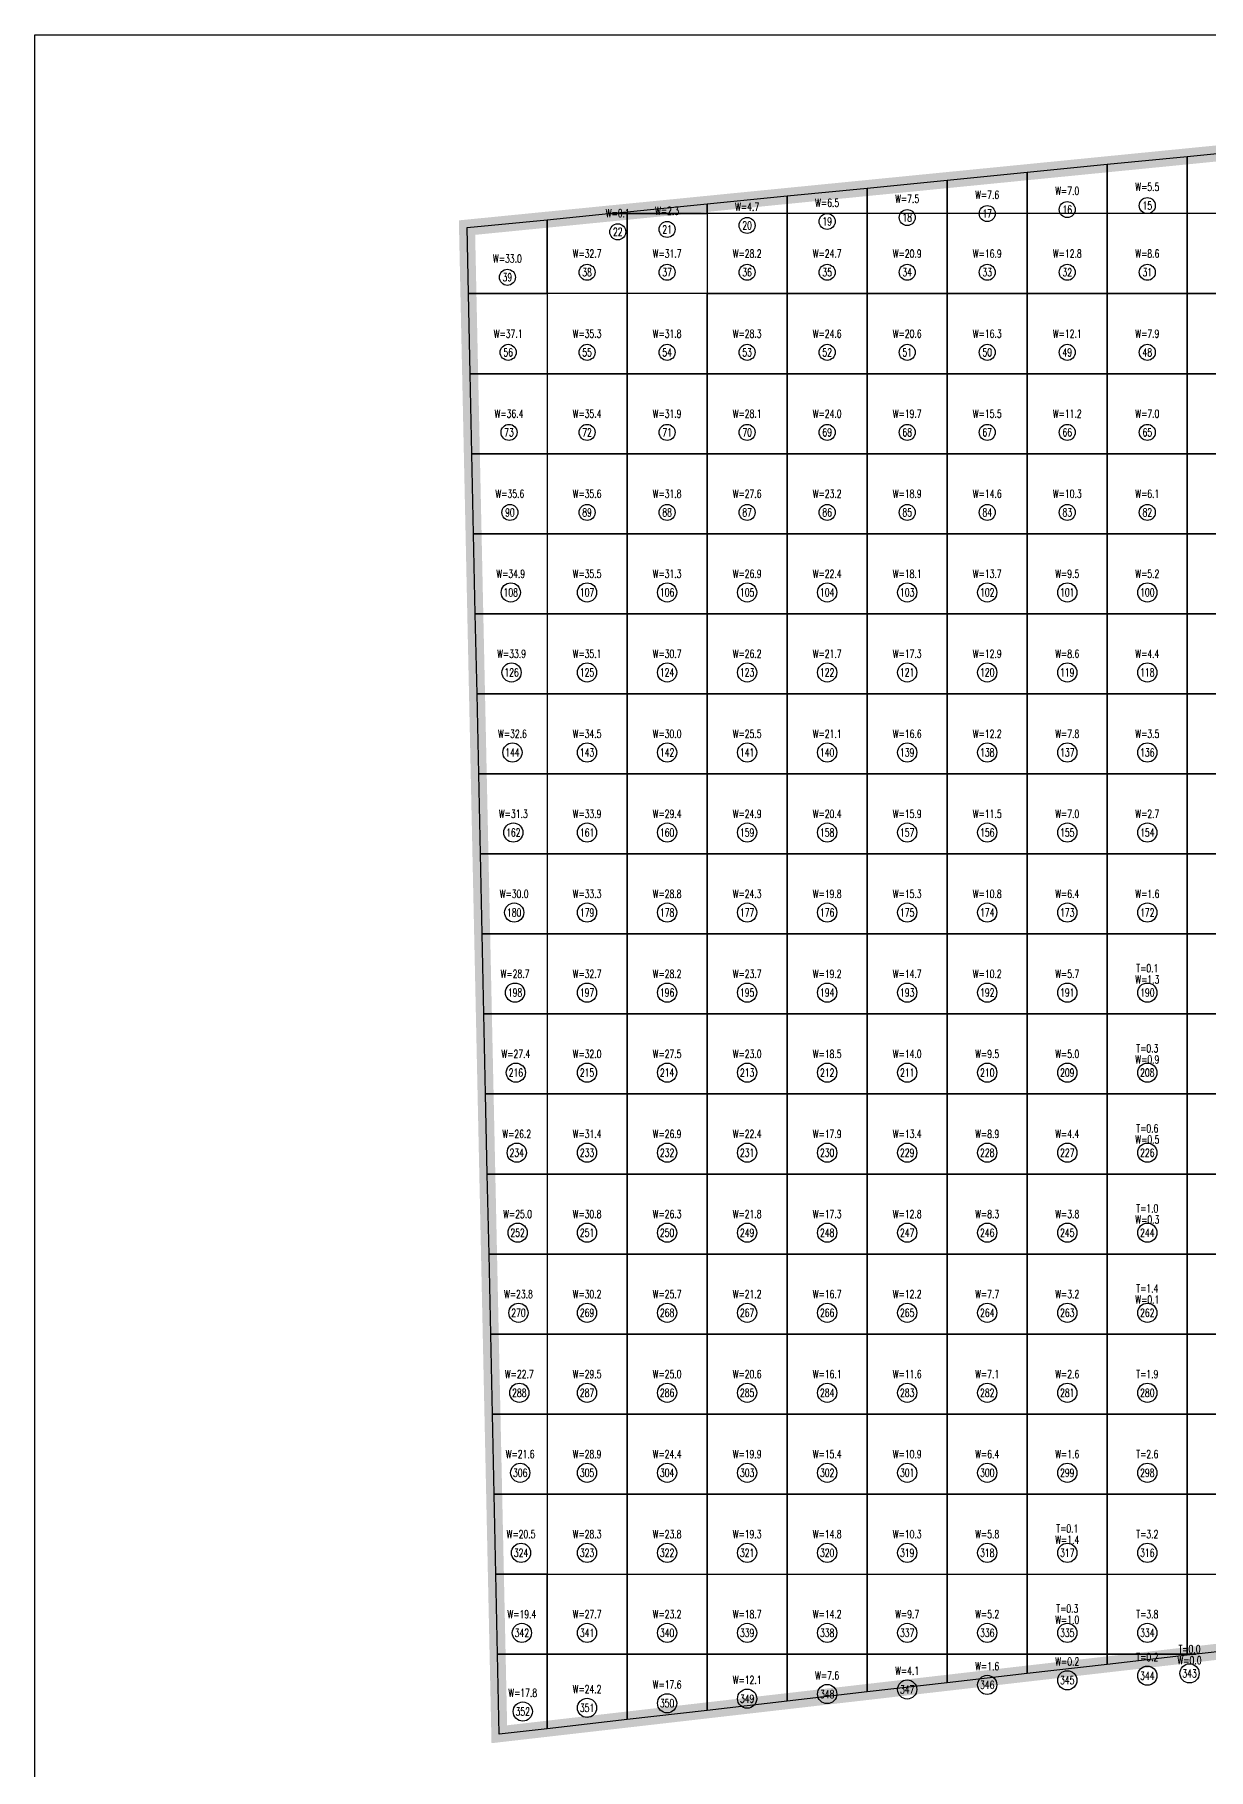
# Model space of a CAD drawing. Extents: x 4283 to 40403, y 1134 to 1764.
# Drawn here: x 14023.5 to 14090.1, y 1575.6 to 1674.1 of the extents above; entities that cross this region are included whole.
import ezdxf
from ezdxf.enums import TextEntityAlignment as Align

# ---------------------------------------------------------------- set-up
doc = ezdxf.new("R2010")
doc.units = 0
for name, color, linetype in [('tdz_15-2方格网', 2, 'Continuous'), ('tdz_15-2方格网计算', 7, 'Continuous'), ('tdz_土方计算图', 7, 'Continuous'), ('tdz_格田', 6, 'Continuous')]:
    doc.layers.add(name, color=color, linetype=linetype)
doc.styles.add('GLandNum', font='txt_____.ttf', dxfattribs={"width": 0.7, "height": 0.5})

msp = doc.modelspace()

# ---------------------------------------------------------------- linework, layer by layer
at = {"layer": 'tdz_15-2方格网', "linetype": 'Continuous'}
for points in [[(14088.922, 1667.183, 3083.564), (14088.922, 1663.931, 3083.566), (14084.377, 1663.931, 3083.585), (14084.377, 1666.734, 3083.583)], [(14093.468, 1667.633, 3083.545), (14093.468, 1663.931, 3083.545), (14088.922, 1663.931, 3083.566), (14088.922, 1667.183, 3083.564)], [(14079.831, 1666.284, 3083.601), (14079.831, 1663.931, 3083.603), (14075.286, 1663.931, 3083.622), (14075.286, 1665.834, 3083.62)], [(14084.377, 1666.734, 3083.583), (14084.377, 1663.931, 3083.585), (14079.831, 1663.931, 3083.603), (14079.831, 1666.284, 3083.601)], [(14070.741, 1665.385, 3083.636), (14070.741, 1663.931, 3083.636), (14066.195, 1663.931, 3083.636), (14066.195, 1664.935, 3083.636)], [(14075.286, 1665.834, 3083.62), (14075.286, 1663.931, 3083.622), (14070.741, 1663.931, 3083.636), (14070.741, 1665.385, 3083.636)], [(14057.104, 1664.035, 3083.636), (14057.104, 1663.931, 3083.636), (14056.045, 1663.931, 3083.636)], [(14061.65, 1664.485, 3083.636), (14061.65, 1663.931, 3083.636), (14057.104, 1663.931, 3083.636), (14057.104, 1664.035, 3083.636)], [(14066.195, 1664.935, 3083.636), (14066.195, 1663.931, 3083.636), (14061.65, 1663.931, 3083.636), (14061.65, 1664.485, 3083.636)], [(14052.559, 1663.586, 3083.636), (14052.559, 1659.385, 3083.636), (14048.094, 1659.385, 3083.636), (14048.013, 1663.136, 3083.636)], [(14056.045, 1663.931, 3083.636), (14057.104, 1663.931, 3083.636), (14057.104, 1659.385, 3083.636), (14052.559, 1659.385, 3083.636), (14052.559, 1663.586, 3083.636)], [(14057.104, 1659.385, 3083.636), (14057.104, 1663.931, 3083.636), (14061.65, 1663.931, 3083.636), (14061.65, 1659.385, 3083.636)], [(14061.65, 1663.931, 3083.636), (14061.65, 1659.385, 3083.636), (14066.195, 1659.385, 3083.636), (14066.195, 1663.931, 3083.636)], [(14066.195, 1663.931, 3083.636), (14066.195, 1659.385, 3083.636), (14070.741, 1659.385, 3083.636), (14070.741, 1663.931, 3083.636)], [(14070.741, 1663.931, 3083.636), (14070.741, 1659.385, 3083.636), (14075.286, 1659.385, 3083.615), (14075.286, 1663.931, 3083.622)], [(14075.286, 1663.931, 3083.622), (14075.286, 1659.385, 3083.615), (14079.831, 1659.385, 3083.588), (14079.831, 1663.931, 3083.603)], [(14079.831, 1663.931, 3083.603), (14079.831, 1659.385, 3083.588), (14084.377, 1659.385, 3083.561), (14084.377, 1663.931, 3083.585)], [(14084.377, 1663.931, 3083.585), (14084.377, 1659.385, 3083.561), (14088.922, 1659.385, 3083.535), (14088.922, 1663.931, 3083.566)], [(14088.922, 1663.931, 3083.566), (14088.922, 1659.385, 3083.535), (14093.468, 1659.385, 3083.507), (14093.468, 1663.931, 3083.545)], [(14048.094, 1659.385, 3083.636), (14052.559, 1659.385, 3083.636), (14052.559, 1654.84, 3083.636), (14048.191, 1654.84, 3083.636)], [(14052.559, 1659.385, 3083.636), (14052.559, 1654.84, 3083.636), (14057.104, 1654.84, 3083.636), (14057.104, 1659.385, 3083.636)], [(14057.104, 1659.385, 3083.636), (14057.104, 1654.84, 3083.636), (14061.65, 1654.84, 3083.636), (14061.65, 1659.385, 3083.636)], [(14061.65, 1659.385, 3083.636), (14061.65, 1654.84, 3083.636), (14066.195, 1654.84, 3083.633), (14066.195, 1659.385, 3083.636)], [(14066.195, 1659.385, 3083.636), (14066.195, 1654.84, 3083.633), (14070.741, 1654.84, 3083.605), (14070.741, 1659.385, 3083.636)], [(14070.741, 1659.385, 3083.636), (14070.741, 1654.84, 3083.605), (14075.286, 1654.84, 3083.578), (14075.286, 1659.385, 3083.615)], [(14075.286, 1659.385, 3083.615), (14075.286, 1654.84, 3083.578), (14079.831, 1654.84, 3083.551), (14079.831, 1659.385, 3083.588)], [(14079.831, 1659.385, 3083.588), (14079.831, 1654.84, 3083.551), (14084.377, 1654.84, 3083.525), (14084.377, 1659.385, 3083.561)], [(14084.377, 1659.385, 3083.561), (14084.377, 1654.84, 3083.525), (14088.922, 1654.84, 3083.498), (14088.922, 1659.385, 3083.535)], [(14088.922, 1659.385, 3083.535), (14088.922, 1654.84, 3083.498), (14093.468, 1654.84, 3083.471), (14093.468, 1659.385, 3083.507)], [(14048.191, 1654.84, 3083.636), (14052.559, 1654.84, 3083.636), (14052.559, 1650.294, 3083.636), (14048.289, 1650.294, 3083.636)], [(14052.559, 1654.84, 3083.636), (14052.559, 1650.294, 3083.636), (14057.104, 1650.294, 3083.636), (14057.104, 1654.84, 3083.636)], [(14057.104, 1654.84, 3083.636), (14057.104, 1650.294, 3083.636), (14061.65, 1650.294, 3083.633), (14061.65, 1654.84, 3083.636)], [(14061.65, 1654.84, 3083.636), (14061.65, 1650.294, 3083.633), (14066.195, 1650.294, 3083.6), (14066.195, 1654.84, 3083.633)], [(14066.195, 1654.84, 3083.633), (14066.195, 1650.294, 3083.6), (14070.741, 1650.294, 3083.569), (14070.741, 1654.84, 3083.605)], [(14070.741, 1654.84, 3083.605), (14070.741, 1650.294, 3083.569), (14075.286, 1650.294, 3083.542), (14075.286, 1654.84, 3083.578)], [(14075.286, 1654.84, 3083.578), (14075.286, 1650.294, 3083.542), (14079.831, 1650.294, 3083.515), (14079.831, 1654.84, 3083.551)], [(14079.831, 1654.84, 3083.551), (14079.831, 1650.294, 3083.515), (14084.377, 1650.294, 3083.488), (14084.377, 1654.84, 3083.525)], [(14084.377, 1654.84, 3083.525), (14084.377, 1650.294, 3083.488), (14088.922, 1650.294, 3083.461), (14088.922, 1654.84, 3083.498)], [(14088.922, 1654.84, 3083.498), (14088.922, 1650.294, 3083.461), (14093.468, 1650.294, 3083.435), (14093.468, 1654.84, 3083.471)], [(14048.289, 1650.294, 3083.636), (14052.559, 1650.294, 3083.636), (14052.559, 1645.749, 3083.636), (14048.386, 1645.749, 3083.636)], [(14052.559, 1650.294, 3083.636), (14052.559, 1645.749, 3083.636), (14057.104, 1645.749, 3083.636), (14057.104, 1650.294, 3083.636)], [(14057.104, 1650.294, 3083.636), (14057.104, 1645.749, 3083.636), (14061.65, 1645.749, 3083.602), (14061.65, 1650.294, 3083.633)], [(14061.65, 1650.294, 3083.633), (14061.65, 1645.749, 3083.602), (14066.195, 1645.749, 3083.569), (14066.195, 1650.294, 3083.6)], [(14066.195, 1650.294, 3083.6), (14066.195, 1645.749, 3083.569), (14070.741, 1645.749, 3083.535), (14070.741, 1650.294, 3083.569)], [(14070.741, 1650.294, 3083.569), (14070.741, 1645.749, 3083.535), (14075.286, 1645.749, 3083.505), (14075.286, 1650.294, 3083.542)], [(14075.286, 1650.294, 3083.542), (14075.286, 1645.749, 3083.505), (14079.831, 1645.749, 3083.478), (14079.831, 1650.294, 3083.515)], [(14079.831, 1650.294, 3083.515), (14079.831, 1645.749, 3083.478), (14084.377, 1645.749, 3083.451), (14084.377, 1650.294, 3083.488)], [(14084.377, 1650.294, 3083.488), (14084.377, 1645.749, 3083.451), (14088.922, 1645.749, 3083.425), (14088.922, 1650.294, 3083.461)], [(14088.922, 1650.294, 3083.461), (14088.922, 1645.749, 3083.425), (14093.468, 1645.749, 3083.397), (14093.468, 1650.294, 3083.435)], [(14048.386, 1645.749, 3083.636), (14052.559, 1645.749, 3083.636), (14052.559, 1641.203, 3083.636), (14048.484, 1641.203, 3083.636)], [(14052.559, 1645.749, 3083.636), (14052.559, 1641.203, 3083.636), (14057.104, 1641.203, 3083.608), (14057.104, 1645.749, 3083.636)], [(14057.104, 1645.749, 3083.636), (14057.104, 1641.203, 3083.608), (14061.65, 1641.203, 3083.573), (14061.65, 1645.749, 3083.602)], [(14061.65, 1645.749, 3083.602), (14061.65, 1641.203, 3083.573), (14066.195, 1641.203, 3083.537), (14066.195, 1645.749, 3083.569)], [(14066.195, 1645.749, 3083.569), (14066.195, 1641.203, 3083.537), (14070.741, 1641.203, 3083.505), (14070.741, 1645.749, 3083.535)], [(14070.741, 1645.749, 3083.535), (14070.741, 1641.203, 3083.505), (14075.286, 1641.203, 3083.472), (14075.286, 1645.749, 3083.505)], [(14075.286, 1645.749, 3083.505), (14075.286, 1641.203, 3083.472), (14079.831, 1641.203, 3083.442), (14079.831, 1645.749, 3083.478)], [(14079.831, 1645.749, 3083.478), (14079.831, 1641.203, 3083.442), (14084.377, 1641.203, 3083.415), (14084.377, 1645.749, 3083.451)], [(14084.377, 1645.749, 3083.451), (14084.377, 1641.203, 3083.415), (14088.922, 1641.203, 3083.387), (14088.922, 1645.749, 3083.425)], [(14088.922, 1645.749, 3083.425), (14088.922, 1641.203, 3083.387), (14093.468, 1641.203, 3083.361), (14093.468, 1645.749, 3083.397)], [(14048.484, 1641.203, 3083.636), (14052.559, 1641.203, 3083.636), (14052.559, 1636.658, 3083.613), (14048.581, 1636.658, 3083.612)], [(14052.559, 1641.203, 3083.636), (14052.559, 1636.658, 3083.613), (14057.104, 1636.658, 3083.58), (14057.104, 1641.203, 3083.608)], [(14057.104, 1641.203, 3083.608), (14057.104, 1636.658, 3083.58), (14061.65, 1636.658, 3083.545), (14061.65, 1641.203, 3083.573)], [(14061.65, 1641.203, 3083.573), (14061.65, 1636.658, 3083.545), (14066.195, 1636.658, 3083.509), (14066.195, 1641.203, 3083.537)], [(14066.195, 1641.203, 3083.537), (14066.195, 1636.658, 3083.509), (14070.741, 1636.658, 3083.474), (14070.741, 1641.203, 3083.505)], [(14070.741, 1641.203, 3083.505), (14070.741, 1636.658, 3083.474), (14075.286, 1636.658, 3083.44), (14075.286, 1641.203, 3083.472)], [(14075.286, 1641.203, 3083.472), (14075.286, 1636.658, 3083.44), (14079.831, 1636.658, 3083.407), (14079.831, 1641.203, 3083.442)], [(14079.831, 1641.203, 3083.442), (14079.831, 1636.658, 3083.407), (14084.377, 1636.658, 3083.378), (14084.377, 1641.203, 3083.415)], [(14084.377, 1641.203, 3083.415), (14084.377, 1636.658, 3083.378), (14088.922, 1636.658, 3083.351), (14088.922, 1641.203, 3083.387)], [(14088.922, 1641.203, 3083.387), (14088.922, 1636.658, 3083.351), (14093.468, 1636.658, 3083.325), (14093.468, 1641.203, 3083.361)], [(14048.581, 1636.658, 3083.612), (14052.559, 1636.658, 3083.613), (14052.559, 1632.112, 3083.588), (14048.678, 1632.112, 3083.586)], [(14052.559, 1636.658, 3083.613), (14052.559, 1632.112, 3083.588), (14057.104, 1632.112, 3083.554), (14057.104, 1636.658, 3083.58)], [(14057.104, 1636.658, 3083.58), (14057.104, 1632.112, 3083.554), (14061.65, 1632.112, 3083.516), (14061.65, 1636.658, 3083.545)], [(14061.65, 1636.658, 3083.545), (14061.65, 1632.112, 3083.516), (14066.195, 1632.112, 3083.481), (14066.195, 1636.658, 3083.509)], [(14066.195, 1636.658, 3083.509), (14066.195, 1632.112, 3083.481), (14070.741, 1632.112, 3083.445), (14070.741, 1636.658, 3083.474)], [(14070.741, 1636.658, 3083.474), (14070.741, 1632.112, 3083.445), (14075.286, 1632.112, 3083.409), (14075.286, 1636.658, 3083.44)], [(14075.286, 1636.658, 3083.44), (14075.286, 1632.112, 3083.409), (14079.831, 1632.112, 3083.376), (14079.831, 1636.658, 3083.407)], [(14079.831, 1636.658, 3083.407), (14079.831, 1632.112, 3083.376), (14084.377, 1632.112, 3083.344), (14084.377, 1636.658, 3083.378)], [(14084.377, 1636.658, 3083.378), (14084.377, 1632.112, 3083.344), (14088.922, 1632.112, 3083.315), (14088.922, 1636.658, 3083.351)], [(14088.922, 1636.658, 3083.351), (14088.922, 1632.112, 3083.315), (14093.468, 1632.112, 3083.287), (14093.468, 1636.658, 3083.325)], [(14048.678, 1632.112, 3083.586), (14052.559, 1632.112, 3083.588), (14052.559, 1627.567, 3083.563), (14048.776, 1627.567, 3083.562)], [(14052.559, 1632.112, 3083.588), (14052.559, 1627.567, 3083.563), (14057.104, 1627.567, 3083.526), (14057.104, 1632.112, 3083.554)], [(14057.104, 1632.112, 3083.554), (14057.104, 1627.567, 3083.526), (14061.65, 1627.567, 3083.49), (14061.65, 1632.112, 3083.516)], [(14061.65, 1632.112, 3083.516), (14061.65, 1627.567, 3083.49), (14066.195, 1627.567, 3083.453), (14066.195, 1632.112, 3083.481)], [(14066.195, 1632.112, 3083.481), (14066.195, 1627.567, 3083.453), (14070.741, 1627.567, 3083.416), (14070.741, 1632.112, 3083.445)], [(14070.741, 1632.112, 3083.445), (14070.741, 1627.567, 3083.416), (14075.286, 1627.567, 3083.381), (14075.286, 1632.112, 3083.409)], [(14075.286, 1632.112, 3083.409), (14075.286, 1627.567, 3083.381), (14079.831, 1627.567, 3083.345), (14079.831, 1632.112, 3083.376)], [(14079.831, 1632.112, 3083.376), (14079.831, 1627.567, 3083.345), (14084.377, 1627.567, 3083.312), (14084.377, 1632.112, 3083.344)], [(14084.377, 1632.112, 3083.344), (14084.377, 1627.567, 3083.312), (14088.922, 1627.567, 3083.279), (14088.922, 1632.112, 3083.315)], [(14088.922, 1632.112, 3083.315), (14088.922, 1627.567, 3083.279), (14093.468, 1627.567, 3083.251), (14093.468, 1632.112, 3083.287)], [(14048.776, 1627.567, 3083.562), (14052.559, 1627.567, 3083.563), (14052.559, 1623.022, 3083.535), (14048.873, 1623.022, 3083.536)], [(14052.559, 1627.567, 3083.563), (14052.559, 1623.022, 3083.535), (14057.104, 1623.022, 3083.499), (14057.104, 1627.567, 3083.526)], [(14057.104, 1627.567, 3083.526), (14057.104, 1623.022, 3083.499), (14061.65, 1623.022, 3083.463), (14061.65, 1627.567, 3083.49)], [(14061.65, 1627.567, 3083.49), (14061.65, 1623.022, 3083.463), (14066.195, 1623.022, 3083.426), (14066.195, 1627.567, 3083.453)], [(14066.195, 1627.567, 3083.453), (14066.195, 1623.022, 3083.426), (14070.741, 1623.022, 3083.389), (14070.741, 1627.567, 3083.416)], [(14070.741, 1627.567, 3083.416), (14070.741, 1623.022, 3083.389), (14075.286, 1623.022, 3083.353), (14075.286, 1627.567, 3083.381)], [(14075.286, 1627.567, 3083.381), (14075.286, 1623.022, 3083.353), (14079.831, 1623.022, 3083.317), (14079.831, 1627.567, 3083.345)], [(14079.831, 1627.567, 3083.345), (14079.831, 1623.022, 3083.317), (14084.377, 1623.022, 3083.282), (14084.377, 1627.567, 3083.312)], [(14084.377, 1627.567, 3083.312), (14084.377, 1623.022, 3083.282), (14088.922, 1623.022, 3083.247), (14088.922, 1627.567, 3083.279)], [(14088.922, 1627.567, 3083.279), (14088.922, 1623.022, 3083.247), (14093.468, 1623.022, 3083.215), (14093.468, 1627.567, 3083.251)], [(14048.873, 1623.022, 3083.536), (14052.559, 1623.022, 3083.535), (14052.559, 1618.476, 3083.508), (14048.971, 1618.476, 3083.512)], [(14052.559, 1623.022, 3083.535), (14052.559, 1618.476, 3083.508), (14057.104, 1618.476, 3083.472), (14057.104, 1623.022, 3083.499)], [(14057.104, 1623.022, 3083.499), (14057.104, 1618.476, 3083.472), (14061.65, 1618.476, 3083.435), (14061.65, 1623.022, 3083.463)], [(14061.65, 1623.022, 3083.463), (14061.65, 1618.476, 3083.435), (14066.195, 1618.476, 3083.399), (14066.195, 1623.022, 3083.426)], [(14066.195, 1623.022, 3083.426), (14066.195, 1618.476, 3083.399), (14070.741, 1618.476, 3083.363), (14070.741, 1623.022, 3083.389)], [(14070.741, 1623.022, 3083.389), (14070.741, 1618.476, 3083.363), (14075.286, 1618.476, 3083.325), (14075.286, 1623.022, 3083.353)], [(14075.286, 1623.022, 3083.353), (14075.286, 1618.476, 3083.325), (14079.831, 1618.476, 3083.289), (14079.831, 1623.022, 3083.317)], [(14079.831, 1623.022, 3083.317), (14079.831, 1618.476, 3083.289), (14084.377, 1618.476, 3083.254), (14084.377, 1623.022, 3083.282)], [(14084.377, 1623.022, 3083.282), (14084.377, 1618.476, 3083.254), (14088.922, 1618.476, 3083.217), (14088.922, 1623.022, 3083.247)], [(14088.922, 1623.022, 3083.247), (14088.922, 1618.476, 3083.217), (14093.468, 1618.476, 3083.184), (14093.468, 1623.022, 3083.215)], [(14048.971, 1618.476, 3083.512), (14052.559, 1618.476, 3083.508), (14052.559, 1613.931, 3083.481), (14049.068, 1613.931, 3083.486)], [(14052.559, 1618.476, 3083.508), (14052.559, 1613.931, 3083.481), (14057.104, 1613.931, 3083.445), (14057.104, 1618.476, 3083.472)], [(14057.104, 1618.476, 3083.472), (14057.104, 1613.931, 3083.445), (14061.65, 1613.931, 3083.408), (14061.65, 1618.476, 3083.435)], [(14061.65, 1618.476, 3083.435), (14061.65, 1613.931, 3083.408), (14066.195, 1613.931, 3083.372), (14066.195, 1618.476, 3083.399)], [(14066.195, 1618.476, 3083.399), (14066.195, 1613.931, 3083.372), (14070.741, 1613.931, 3083.335), (14070.741, 1618.476, 3083.363)], [(14070.741, 1618.476, 3083.363), (14070.741, 1613.931, 3083.335), (14075.286, 1613.931, 3083.299), (14075.286, 1618.476, 3083.325)], [(14075.286, 1618.476, 3083.325), (14075.286, 1613.931, 3083.299), (14079.831, 1613.931, 3083.262), (14079.831, 1618.476, 3083.289)], [(14079.831, 1618.476, 3083.289), (14079.831, 1613.931, 3083.262), (14084.377, 1613.931, 3083.225), (14084.377, 1618.476, 3083.254)], [(14084.377, 1618.476, 3083.254), (14084.377, 1613.931, 3083.225), (14088.922, 1613.931, 3083.189), (14088.922, 1618.476, 3083.217)], [(14088.922, 1618.476, 3083.217), (14088.922, 1613.931, 3083.189), (14093.468, 1613.931, 3083.154), (14093.468, 1618.476, 3083.184)], [(14049.068, 1613.931, 3083.486), (14052.559, 1613.931, 3083.481), (14052.559, 1609.385, 3083.454), (14049.166, 1609.385, 3083.461)], [(14052.559, 1613.931, 3083.481), (14052.559, 1609.385, 3083.454), (14057.104, 1609.385, 3083.417), (14057.104, 1613.931, 3083.445)], [(14057.104, 1613.931, 3083.445), (14057.104, 1609.385, 3083.417), (14061.65, 1609.385, 3083.381), (14061.65, 1613.931, 3083.408)], [(14061.65, 1613.931, 3083.408), (14061.65, 1609.385, 3083.381), (14066.195, 1609.385, 3083.345), (14066.195, 1613.931, 3083.372)], [(14066.195, 1613.931, 3083.372), (14066.195, 1609.385, 3083.345), (14070.741, 1609.385, 3083.308), (14070.741, 1613.931, 3083.335)], [(14070.741, 1613.931, 3083.335), (14070.741, 1609.385, 3083.308), (14075.286, 1609.385, 3083.272), (14075.286, 1613.931, 3083.299)], [(14075.286, 1613.931, 3083.299), (14075.286, 1609.385, 3083.272), (14079.831, 1609.385, 3083.235), (14079.831, 1613.931, 3083.262)], [(14079.831, 1613.931, 3083.262), (14079.831, 1609.385, 3083.235), (14084.377, 1609.385, 3083.198), (14084.377, 1613.931, 3083.225)], [(14084.377, 1613.931, 3083.225), (14084.377, 1609.385, 3083.198), (14088.922, 1609.385, 3083.162), (14088.922, 1613.931, 3083.189)], [(14088.922, 1613.931, 3083.189), (14088.922, 1609.385, 3083.162), (14093.468, 1609.385, 3083.125), (14093.468, 1613.931, 3083.154)], [(14049.166, 1609.385, 3083.461), (14052.559, 1609.385, 3083.454), (14052.559, 1604.84, 3083.426), (14049.263, 1604.84, 3083.436)], [(14052.559, 1609.385, 3083.454), (14052.559, 1604.84, 3083.426), (14057.104, 1604.84, 3083.39), (14057.104, 1609.385, 3083.417)], [(14057.104, 1609.385, 3083.417), (14057.104, 1604.84, 3083.39), (14061.65, 1604.84, 3083.354), (14061.65, 1609.385, 3083.381)], [(14061.65, 1609.385, 3083.381), (14061.65, 1604.84, 3083.354), (14066.195, 1604.84, 3083.317), (14066.195, 1609.385, 3083.345)], [(14066.195, 1609.385, 3083.345), (14066.195, 1604.84, 3083.317), (14070.741, 1604.84, 3083.281), (14070.741, 1609.385, 3083.308)], [(14070.741, 1609.385, 3083.308), (14070.741, 1604.84, 3083.281), (14075.286, 1604.84, 3083.245), (14075.286, 1609.385, 3083.272)], [(14075.286, 1609.385, 3083.272), (14075.286, 1604.84, 3083.245), (14079.831, 1604.84, 3083.208), (14079.831, 1609.385, 3083.235)], [(14079.831, 1609.385, 3083.235), (14079.831, 1604.84, 3083.208), (14084.377, 1604.84, 3083.172), (14084.377, 1609.385, 3083.198)], [(14084.377, 1609.385, 3083.198), (14084.377, 1604.84, 3083.172), (14088.922, 1604.84, 3083.135), (14088.922, 1609.385, 3083.162)], [(14088.922, 1609.385, 3083.162), (14088.922, 1604.84, 3083.135), (14093.468, 1604.84, 3083.098), (14093.468, 1609.385, 3083.125)], [(14049.263, 1604.84, 3083.436), (14052.559, 1604.84, 3083.426), (14052.559, 1600.294, 3083.399), (14049.361, 1600.294, 3083.411)], [(14052.559, 1604.84, 3083.426), (14052.559, 1600.294, 3083.399), (14057.104, 1600.294, 3083.363), (14057.104, 1604.84, 3083.39)], [(14057.104, 1604.84, 3083.39), (14057.104, 1600.294, 3083.363), (14061.65, 1600.294, 3083.326), (14061.65, 1604.84, 3083.354)], [(14061.65, 1604.84, 3083.354), (14061.65, 1600.294, 3083.326), (14066.195, 1600.294, 3083.29), (14066.195, 1604.84, 3083.317)], [(14066.195, 1604.84, 3083.317), (14066.195, 1600.294, 3083.29), (14070.741, 1600.294, 3083.254), (14070.741, 1604.84, 3083.281)], [(14070.741, 1604.84, 3083.281), (14070.741, 1600.294, 3083.254), (14075.286, 1600.294, 3083.217), (14075.286, 1604.84, 3083.245)], [(14075.286, 1604.84, 3083.245), (14075.286, 1600.294, 3083.217), (14079.831, 1600.294, 3083.181), (14079.831, 1604.84, 3083.208)], [(14079.831, 1604.84, 3083.208), (14079.831, 1600.294, 3083.181), (14084.377, 1600.294, 3083.145), (14084.377, 1604.84, 3083.172)], [(14084.377, 1604.84, 3083.172), (14084.377, 1600.294, 3083.145), (14088.922, 1600.294, 3083.108), (14088.922, 1604.84, 3083.135)], [(14088.922, 1604.84, 3083.135), (14088.922, 1600.294, 3083.108), (14093.468, 1600.294, 3083.071), (14093.468, 1604.84, 3083.098)], [(14049.361, 1600.294, 3083.411), (14052.559, 1600.294, 3083.399), (14052.559, 1595.749, 3083.373), (14049.458, 1595.749, 3083.385)], [(14052.559, 1600.294, 3083.399), (14052.559, 1595.749, 3083.373), (14057.104, 1595.749, 3083.335), (14057.104, 1600.294, 3083.363)], [(14057.104, 1600.294, 3083.363), (14057.104, 1595.749, 3083.335), (14061.65, 1595.749, 3083.299), (14061.65, 1600.294, 3083.326)], [(14061.65, 1600.294, 3083.326), (14061.65, 1595.749, 3083.299), (14066.195, 1595.749, 3083.263), (14066.195, 1600.294, 3083.29)], [(14066.195, 1600.294, 3083.29), (14066.195, 1595.749, 3083.263), (14070.741, 1595.749, 3083.226), (14070.741, 1600.294, 3083.254)], [(14070.741, 1600.294, 3083.254), (14070.741, 1595.749, 3083.226), (14075.286, 1595.749, 3083.19), (14075.286, 1600.294, 3083.217)], [(14075.286, 1600.294, 3083.217), (14075.286, 1595.749, 3083.19), (14079.831, 1595.749, 3083.154), (14079.831, 1600.294, 3083.181)], [(14079.831, 1600.294, 3083.181), (14079.831, 1595.749, 3083.154), (14084.377, 1595.749, 3083.117), (14084.377, 1600.294, 3083.145)], [(14084.377, 1600.294, 3083.145), (14084.377, 1595.749, 3083.117), (14088.922, 1595.749, 3083.081), (14088.922, 1600.294, 3083.108)], [(14088.922, 1600.294, 3083.108), (14088.922, 1595.749, 3083.081), (14093.468, 1595.749, 3083.045), (14093.468, 1600.294, 3083.071)], [(14049.458, 1595.749, 3083.385), (14052.559, 1595.749, 3083.373), (14052.559, 1591.203, 3083.345), (14049.556, 1591.203, 3083.361)], [(14052.559, 1595.749, 3083.373), (14052.559, 1591.203, 3083.345), (14057.104, 1591.203, 3083.309), (14057.104, 1595.749, 3083.335)], [(14057.104, 1595.749, 3083.335), (14057.104, 1591.203, 3083.309), (14061.65, 1591.203, 3083.272), (14061.65, 1595.749, 3083.299)], [(14061.65, 1595.749, 3083.299), (14061.65, 1591.203, 3083.272), (14066.195, 1591.203, 3083.235), (14066.195, 1595.749, 3083.263)], [(14066.195, 1595.749, 3083.263), (14066.195, 1591.203, 3083.235), (14070.741, 1591.203, 3083.199), (14070.741, 1595.749, 3083.226)], [(14070.741, 1595.749, 3083.226), (14070.741, 1591.203, 3083.199), (14075.286, 1591.203, 3083.163), (14075.286, 1595.749, 3083.19)], [(14075.286, 1595.749, 3083.19), (14075.286, 1591.203, 3083.163), (14079.831, 1591.203, 3083.126), (14079.831, 1595.749, 3083.154)], [(14079.831, 1595.749, 3083.154), (14079.831, 1591.203, 3083.126), (14084.377, 1591.203, 3083.09), (14084.377, 1595.749, 3083.117)], [(14084.377, 1595.749, 3083.117), (14084.377, 1591.203, 3083.09), (14088.922, 1591.203, 3083.054), (14088.922, 1595.749, 3083.081)], [(14088.922, 1595.749, 3083.081), (14088.922, 1591.203, 3083.054), (14093.468, 1591.203, 3083.017), (14093.468, 1595.749, 3083.045)], [(14049.556, 1591.203, 3083.361), (14052.559, 1591.203, 3083.345), (14052.559, 1586.658, 3083.318), (14049.653, 1586.658, 3083.335)], [(14052.559, 1591.203, 3083.345), (14052.559, 1586.658, 3083.318), (14057.104, 1586.658, 3083.282), (14057.104, 1591.203, 3083.309)], [(14057.104, 1591.203, 3083.309), (14057.104, 1586.658, 3083.282), (14061.65, 1586.658, 3083.245), (14061.65, 1591.203, 3083.272)], [(14061.65, 1591.203, 3083.272), (14061.65, 1586.658, 3083.245), (14066.195, 1586.658, 3083.208), (14066.195, 1591.203, 3083.235)], [(14066.195, 1591.203, 3083.235), (14066.195, 1586.658, 3083.208), (14070.741, 1586.658, 3083.172), (14070.741, 1591.203, 3083.199)], [(14070.741, 1591.203, 3083.199), (14070.741, 1586.658, 3083.172), (14075.286, 1586.658, 3083.135), (14075.286, 1591.203, 3083.163)], [(14075.286, 1591.203, 3083.163), (14075.286, 1586.658, 3083.135), (14079.831, 1586.658, 3083.099), (14079.831, 1591.203, 3083.126)], [(14079.831, 1591.203, 3083.126), (14079.831, 1586.658, 3083.099), (14084.377, 1586.658, 3083.063), (14084.377, 1591.203, 3083.09)], [(14084.377, 1591.203, 3083.09), (14084.377, 1586.658, 3083.063), (14088.922, 1586.658, 3083.026), (14088.922, 1591.203, 3083.054)], [(14088.922, 1591.203, 3083.054), (14088.922, 1586.658, 3083.026), (14093.468, 1586.658, 3082.99), (14093.468, 1591.203, 3083.017)], [(14049.653, 1586.658, 3083.335), (14052.559, 1586.658, 3083.318), (14052.559, 1582.112, 3083.291), (14049.751, 1582.112, 3083.311)], [(14052.559, 1582.112, 3083.291), (14052.559, 1586.658, 3083.318), (14057.104, 1586.658, 3083.282), (14057.104, 1582.112, 3083.255)], [(14057.104, 1582.112, 3083.255), (14057.104, 1586.658, 3083.282), (14061.65, 1586.658, 3083.245), (14061.65, 1582.112, 3083.218)], [(14061.65, 1582.112, 3083.218), (14061.65, 1586.658, 3083.245), (14066.195, 1586.658, 3083.208), (14066.195, 1582.112, 3083.182)], [(14066.195, 1582.112, 3083.182), (14066.195, 1586.658, 3083.208), (14070.741, 1586.658, 3083.172), (14070.741, 1582.112, 3083.145)], [(14070.741, 1582.112, 3083.145), (14070.741, 1586.658, 3083.172), (14075.286, 1586.658, 3083.135), (14075.286, 1582.112, 3083.108)], [(14075.286, 1582.112, 3083.108), (14075.286, 1586.658, 3083.135), (14079.831, 1586.658, 3083.099), (14079.831, 1582.112, 3083.072)], [(14079.831, 1582.112, 3083.072), (14079.831, 1586.658, 3083.099), (14084.377, 1586.658, 3083.063), (14084.377, 1582.112, 3083.035)], [(14084.377, 1582.112, 3083.035), (14084.377, 1586.658, 3083.063), (14088.922, 1586.658, 3083.026), (14088.922, 1582.112, 3082.999)], [(14089.42, 1582.112, 3082.995), (14088.922, 1582.112, 3082.999), (14088.922, 1586.658, 3083.026), (14093.468, 1586.658, 3082.99), (14093.468, 1582.577, 3082.966)], [(14049.751, 1582.112, 3083.311), (14052.559, 1582.112, 3083.291), (14052.559, 1577.878, 3083.265), (14049.848, 1577.567, 3083.285)], [(14052.559, 1577.878, 3083.265), (14052.559, 1582.112, 3083.291), (14057.104, 1582.112, 3083.255), (14057.104, 1578.4, 3083.232)], [(14057.104, 1578.4, 3083.232), (14057.104, 1582.112, 3083.255), (14061.65, 1582.112, 3083.218), (14061.65, 1578.923, 3083.199)], [(14061.65, 1578.923, 3083.199), (14061.65, 1582.112, 3083.218), (14066.195, 1582.112, 3083.182), (14066.195, 1579.445, 3083.165)], [(14066.195, 1579.445, 3083.165), (14066.195, 1582.112, 3083.182), (14070.741, 1582.112, 3083.145), (14070.741, 1579.967, 3083.133)], [(14070.741, 1579.967, 3083.133), (14070.741, 1582.112, 3083.145), (14075.286, 1582.112, 3083.108), (14075.286, 1580.489, 3083.099)], [(14075.286, 1580.489, 3083.099), (14075.286, 1582.112, 3083.108), (14079.831, 1582.112, 3083.072), (14079.831, 1581.011, 3083.066)], [(14079.831, 1581.011, 3083.066), (14079.831, 1582.112, 3083.072), (14084.377, 1582.112, 3083.035), (14084.377, 1581.533, 3083.033)], [(14084.377, 1581.533, 3083.033), (14084.377, 1582.112, 3083.035), (14088.922, 1582.112, 3082.999), (14088.922, 1582.055, 3082.999)], [(14088.922, 1582.112, 3082.999), (14089.42, 1582.112, 3082.995), (14088.922, 1582.055, 3082.999)]]:
    msp.add_polyline3d(points, close=True, dxfattribs=at)
at = {"layer": 'tdz_15-2方格网计算', "color": 7, "linetype": 'Continuous'}
for centre, radius in [((14073.013, 1663.709), 0.455), ((14077.559, 1663.934), 0.455), ((14082.104, 1664.159), 0.455), ((14086.65, 1664.384), 0.455), ((14056.574, 1662.896), 0.455), ((14059.377, 1663.035), 0.455), ((14063.922, 1663.26), 0.455), ((14068.468, 1663.485), 0.455), ((14054.831, 1660.597), 0.455), ((14059.377, 1660.597), 0.455), ((14063.922, 1660.597), 0.455), ((14068.468, 1660.597), 0.455), ((14073.013, 1660.597), 0.455), ((14077.559, 1660.597), 0.455), ((14082.104, 1660.597), 0.455), ((14086.65, 1660.597), 0.455), ((14050.306, 1660.312), 0.455), ((14050.351, 1656.052), 0.455), ((14054.831, 1656.052), 0.455), ((14059.377, 1656.052), 0.455), ((14063.922, 1656.052), 0.455), ((14068.468, 1656.052), 0.455), ((14073.013, 1656.052), 0.455), ((14077.559, 1656.052), 0.455), ((14082.104, 1656.052), 0.455), ((14086.65, 1656.052), 0.455), ((14050.399, 1651.506), 0.455), ((14054.831, 1651.506), 0.455), ((14059.377, 1651.506), 0.455), ((14063.922, 1651.506), 0.455), ((14068.468, 1651.506), 0.455), ((14073.013, 1651.506), 0.455), ((14077.559, 1651.506), 0.455), ((14082.104, 1651.506), 0.455), ((14086.65, 1651.506), 0.455), ((14050.448, 1646.961), 0.455), ((14054.831, 1646.961), 0.455), ((14059.377, 1646.961), 0.455), ((14063.922, 1646.961), 0.455), ((14068.468, 1646.961), 0.455), ((14073.013, 1646.961), 0.455), ((14077.559, 1646.961), 0.455), ((14082.104, 1646.961), 0.455), ((14086.65, 1646.961), 0.455), ((14050.497, 1642.415), 0.545), ((14054.831, 1642.415), 0.545), ((14059.377, 1642.415), 0.545), ((14063.922, 1642.415), 0.545), ((14068.468, 1642.415), 0.545), ((14073.013, 1642.415), 0.545), ((14077.559, 1642.415), 0.545), ((14082.104, 1642.415), 0.545), ((14086.65, 1642.415), 0.545), ((14050.545, 1637.87), 0.545), ((14054.831, 1637.87), 0.545), ((14059.377, 1637.87), 0.545), ((14063.922, 1637.87), 0.545), ((14068.468, 1637.87), 0.545), ((14073.013, 1637.87), 0.545), ((14077.559, 1637.87), 0.545), ((14082.104, 1637.87), 0.545), ((14086.65, 1637.87), 0.545), ((14050.594, 1633.325), 0.545), ((14054.831, 1633.325), 0.545), ((14059.377, 1633.325), 0.545), ((14063.922, 1633.325), 0.545), ((14068.468, 1633.325), 0.545), ((14073.013, 1633.325), 0.545), ((14077.559, 1633.325), 0.545), ((14082.104, 1633.325), 0.545), ((14086.65, 1633.325), 0.545), ((14050.643, 1628.779), 0.545), ((14054.831, 1628.779), 0.545), ((14059.377, 1628.779), 0.545), ((14063.922, 1628.779), 0.545), ((14068.468, 1628.779), 0.545), ((14073.013, 1628.779), 0.545), ((14077.559, 1628.779), 0.545), ((14082.104, 1628.779), 0.545), ((14086.65, 1628.779), 0.545), ((14050.692, 1624.234), 0.545), ((14054.831, 1624.234), 0.545), ((14059.377, 1624.234), 0.545), ((14063.922, 1624.234), 0.545), ((14068.468, 1624.234), 0.545), ((14073.013, 1624.234), 0.545), ((14077.559, 1624.234), 0.545), ((14082.104, 1624.234), 0.545), ((14086.65, 1624.234), 0.545), ((14050.74, 1619.688), 0.545), ((14054.831, 1619.688), 0.545), ((14059.377, 1619.688), 0.545), ((14063.922, 1619.688), 0.545), ((14068.468, 1619.688), 0.545), ((14073.013, 1619.688), 0.545), ((14077.559, 1619.688), 0.545), ((14082.104, 1619.688), 0.545), ((14086.65, 1619.688), 0.545), ((14050.789, 1615.143), 0.545), ((14054.831, 1615.143), 0.545), ((14059.377, 1615.143), 0.545), ((14063.922, 1615.143), 0.545), ((14068.468, 1615.143), 0.545), ((14073.013, 1615.143), 0.545), ((14077.559, 1615.143), 0.545), ((14082.104, 1615.143), 0.545), ((14086.65, 1615.143), 0.545), ((14050.838, 1610.597), 0.545), ((14054.831, 1610.597), 0.545), ((14059.377, 1610.597), 0.545), ((14063.922, 1610.597), 0.545), ((14068.468, 1610.597), 0.545), ((14073.013, 1610.597), 0.545), ((14077.559, 1610.597), 0.545), ((14082.104, 1610.597), 0.545), ((14086.65, 1610.597), 0.545), ((14050.887, 1606.052), 0.545), ((14054.831, 1606.052), 0.545), ((14059.377, 1606.052), 0.545), ((14063.922, 1606.052), 0.545), ((14068.468, 1606.052), 0.545), ((14073.013, 1606.052), 0.545), ((14077.559, 1606.052), 0.545), ((14082.104, 1606.052), 0.545), ((14086.65, 1606.052), 0.545), ((14050.935, 1601.506), 0.545), ((14054.831, 1601.506), 0.545), ((14059.377, 1601.506), 0.545), ((14063.922, 1601.506), 0.545), ((14068.468, 1601.506), 0.545), ((14073.013, 1601.506), 0.545), ((14077.559, 1601.506), 0.545), ((14082.104, 1601.506), 0.545), ((14086.65, 1601.506), 0.545), ((14050.984, 1596.961), 0.545), ((14054.831, 1596.961), 0.545), ((14059.377, 1596.961), 0.545), ((14063.922, 1596.961), 0.545), ((14068.468, 1596.961), 0.545), ((14073.013, 1596.961), 0.545), ((14077.559, 1596.961), 0.545), ((14082.104, 1596.961), 0.545), ((14086.65, 1596.961), 0.545), ((14051.033, 1592.415), 0.545), ((14054.831, 1592.415), 0.545), ((14059.377, 1592.415), 0.545), ((14063.922, 1592.415), 0.545), ((14068.468, 1592.415), 0.545), ((14073.013, 1592.415), 0.545), ((14077.559, 1592.415), 0.545), ((14082.104, 1592.415), 0.545), ((14086.65, 1592.415), 0.545), ((14051.082, 1587.87), 0.545), ((14054.831, 1587.87), 0.545), ((14059.377, 1587.87), 0.545), ((14063.922, 1587.87), 0.545), ((14068.468, 1587.87), 0.545), ((14073.013, 1587.87), 0.545), ((14077.559, 1587.87), 0.545), ((14082.104, 1587.87), 0.545), ((14086.65, 1587.87), 0.545), ((14051.13, 1583.325), 0.545), ((14054.831, 1583.325), 0.545), ((14059.377, 1583.325), 0.545), ((14063.922, 1583.325), 0.545), ((14068.468, 1583.325), 0.545), ((14073.013, 1583.325), 0.545), ((14077.559, 1583.325), 0.545), ((14082.104, 1583.325), 0.545), ((14086.65, 1583.325), 0.545), ((14086.65, 1580.893), 0.545), ((14089.047, 1581.023), 0.545), ((14068.468, 1579.849), 0.545), ((14073.013, 1580.11), 0.545), ((14077.559, 1580.371), 0.545), ((14082.104, 1580.632), 0.545), ((14051.179, 1578.857), 0.545), ((14054.831, 1579.065), 0.545), ((14059.377, 1579.326), 0.545), ((14063.922, 1579.587), 0.545)]:
    msp.add_circle(centre, radius, dxfattribs=at)
at = {"layer": 'tdz_土方计算图', "linetype": 'Continuous'}
for points in [[(14023.46, 1674.092), (14153.46, 1674.092)], [(14023.46, 1514.092), (14023.46, 1514.092), (14023.46, 1674.092), (14023.46, 1674.092)]]:
    msp.add_lwpolyline(points, dxfattribs=at)
at = {"layer": 'tdz_格田', "linetype": 'Continuous', "lineweight": 60, "const_width": 0.909}
msp.add_lwpolyline([(14048.013, 1663.136), (14123.636, 1670.618), (14128.907, 1586.648), (14049.848, 1577.567), (14048.013, 1663.136)], close=True, dxfattribs=at)

# ---------------------------------------------------------------- texts
at = {"layer": 'tdz_15-2方格网计算', "color": 173, "linetype": 'Continuous', "style": 'GLandNum', "width": 0.7}
for s, p in [('W=7.5', (14073.013, 1664.77)), ('W=7.6', (14077.559, 1664.995)), ('W=7.0', (14082.104, 1665.22)), ('W=5.5', (14086.65, 1665.445)), ('W=0.1', (14056.574, 1663.957)), ('W=2.3', (14059.377, 1664.095)), ('W=4.7', (14063.922, 1664.32)), ('W=6.5', (14068.468, 1664.545)), ('W=33.0', (14050.306, 1661.373)), ('W=32.7', (14054.831, 1661.658)), ('W=31.7', (14059.377, 1661.658)), ('W=28.2', (14063.922, 1661.658)), ('W=24.7', (14068.468, 1661.658)), ('W=20.9', (14073.013, 1661.658)), ('W=16.9', (14077.559, 1661.658)), ('W=12.8', (14082.104, 1661.658)), ('W=8.6', (14086.65, 1661.658)), ('W=37.1', (14050.351, 1657.112)), ('W=35.3', (14054.831, 1657.112)), ('W=31.8', (14059.377, 1657.112)), ('W=28.3', (14063.922, 1657.112)), ('W=24.6', (14068.468, 1657.112)), ('W=20.6', (14073.013, 1657.112)), ('W=16.3', (14077.559, 1657.112)), ('W=12.1', (14082.104, 1657.112)), ('W=7.9', (14086.65, 1657.112)), ('W=36.4', (14050.399, 1652.567)), ('W=35.4', (14054.831, 1652.567)), ('W=31.9', (14059.377, 1652.567)), ('W=28.1', (14063.922, 1652.567)), ('W=24.0', (14068.468, 1652.567)), ('W=19.7', (14073.013, 1652.567)), ('W=15.5', (14077.559, 1652.567)), ('W=11.2', (14082.104, 1652.567)), ('W=7.0', (14086.65, 1652.567)), ('W=35.6', (14050.448, 1648.022)), ('W=35.6', (14054.831, 1648.022)), ('W=31.8', (14059.377, 1648.022)), ('W=27.6', (14063.922, 1648.022)), ('W=23.2', (14068.468, 1648.022)), ('W=18.9', (14073.013, 1648.022)), ('W=14.6', (14077.559, 1648.022)), ('W=10.3', (14082.104, 1648.022)), ('W=6.1', (14086.65, 1648.022)), ('W=34.9', (14050.497, 1643.476)), ('W=35.5', (14054.831, 1643.476)), ('W=31.3', (14059.377, 1643.476)), ('W=26.9', (14063.922, 1643.476)), ('W=22.4', (14068.468, 1643.476)), ('W=18.1', (14073.013, 1643.476)), ('W=13.7', (14077.559, 1643.476)), ('W=9.5', (14082.104, 1643.476)), ('W=5.2', (14086.65, 1643.476)), ('W=33.9', (14050.545, 1638.931)), ('W=35.1', (14054.831, 1638.931)), ('W=30.7', (14059.377, 1638.931)), ('W=26.2', (14063.922, 1638.931)), ('W=21.7', (14068.468, 1638.931)), ('W=17.3', (14073.013, 1638.931)), ('W=12.9', (14077.559, 1638.931)), ('W=8.6', (14082.104, 1638.931)), ('W=4.4', (14086.65, 1638.931)), ('W=32.6', (14050.594, 1634.385)), ('W=34.5', (14054.831, 1634.385)), ('W=30.0', (14059.377, 1634.385)), ('W=25.5', (14063.922, 1634.385)), ('W=21.1', (14068.468, 1634.385)), ('W=16.6', (14073.013, 1634.385)), ('W=12.2', (14077.559, 1634.385)), ('W=7.8', (14082.104, 1634.385)), ('W=3.5', (14086.65, 1634.385)), ('W=31.3', (14050.643, 1629.84)), ('W=33.9', (14054.831, 1629.84)), ('W=29.4', (14059.377, 1629.84)), ('W=24.9', (14063.922, 1629.84)), ('W=20.4', (14068.468, 1629.84)), ('W=15.9', (14073.013, 1629.84)), ('W=11.5', (14077.559, 1629.84)), ('W=7.0', (14082.104, 1629.84)), ('W=2.7', (14086.65, 1629.84)), ('W=30.0', (14050.692, 1625.294)), ('W=33.3', (14054.831, 1625.294)), ('W=28.8', (14059.377, 1625.294)), ('W=24.3', (14063.922, 1625.294)), ('W=19.8', (14068.468, 1625.294)), ('W=15.3', (14073.013, 1625.294)), ('W=10.8', (14077.559, 1625.294)), ('W=6.4', (14082.104, 1625.294)), ('W=1.6', (14086.65, 1625.294)), ('W=28.7', (14050.74, 1620.749)), ('W=32.7', (14054.831, 1620.749)), ('W=28.2', (14059.377, 1620.749)), ('W=23.7', (14063.922, 1620.749)), ('W=19.2', (14068.468, 1620.749)), ('W=14.7', (14073.013, 1620.749)), ('W=10.2', (14077.559, 1620.749)), ('W=5.7', (14082.104, 1620.749)), ('W=1.3', (14086.65, 1620.431)), ('W=27.4', (14050.789, 1616.203)), ('W=32.0', (14054.831, 1616.203)), ('W=27.5', (14059.377, 1616.203)), ('W=23.0', (14063.922, 1616.203)), ('W=18.5', (14068.468, 1616.203)), ('W=14.0', (14073.013, 1616.203)), ('W=9.5', (14077.559, 1616.203)), ('W=5.0', (14082.104, 1616.203)), ('W=0.9', (14086.65, 1615.885)), ('W=26.2', (14050.838, 1611.658)), ('W=31.4', (14054.831, 1611.658)), ('W=26.9', (14059.377, 1611.658)), ('W=22.4', (14063.922, 1611.658)), ('W=17.9', (14068.468, 1611.658)), ('W=13.4', (14073.013, 1611.658)), ('W=8.9', (14077.559, 1611.658)), ('W=4.4', (14082.104, 1611.658)), ('W=0.5', (14086.65, 1611.34)), ('W=25.0', (14050.887, 1607.112)), ('W=30.8', (14054.831, 1607.112)), ('W=26.3', (14059.377, 1607.112)), ('W=21.8', (14063.922, 1607.112)), ('W=17.3', (14068.468, 1607.112)), ('W=12.8', (14073.013, 1607.112)), ('W=8.3', (14077.559, 1607.112)), ('W=3.8', (14082.104, 1607.112)), ('W=0.3', (14086.65, 1606.794)), ('W=23.8', (14050.935, 1602.567)), ('W=30.2', (14054.831, 1602.567)), ('W=25.7', (14059.377, 1602.567)), ('W=21.2', (14063.922, 1602.567)), ('W=16.7', (14068.468, 1602.567)), ('W=12.2', (14073.013, 1602.567)), ('W=7.7', (14077.559, 1602.567)), ('W=3.2', (14082.104, 1602.567)), ('W=0.1', (14086.65, 1602.249)), ('W=22.7', (14050.984, 1598.022)), ('W=29.5', (14054.831, 1598.022)), ('W=25.0', (14059.377, 1598.022)), ('W=20.6', (14063.922, 1598.022)), ('W=16.1', (14068.468, 1598.022)), ('W=11.6', (14073.013, 1598.022)), ('W=7.1', (14077.559, 1598.022)), ('W=2.6', (14082.104, 1598.022)), ('W=21.6', (14051.033, 1593.476)), ('W=28.9', (14054.831, 1593.476)), ('W=24.4', (14059.377, 1593.476)), ('W=19.9', (14063.922, 1593.476)), ('W=15.4', (14068.468, 1593.476)), ('W=10.9', (14073.013, 1593.476)), ('W=6.4', (14077.559, 1593.476)), ('W=1.6', (14082.104, 1593.476)), ('W=20.5', (14051.082, 1588.931)), ('W=28.3', (14054.831, 1588.931)), ('W=23.8', (14059.377, 1588.931)), ('W=19.3', (14063.922, 1588.931)), ('W=14.8', (14068.468, 1588.931)), ('W=10.3', (14073.013, 1588.931)), ('W=5.8', (14077.559, 1588.931)), ('W=1.4', (14082.104, 1588.612)), ('W=19.4', (14051.13, 1584.385)), ('W=27.7', (14054.831, 1584.385)), ('W=23.2', (14059.377, 1584.385)), ('W=18.7', (14063.922, 1584.385)), ('W=14.2', (14068.468, 1584.385)), ('W=9.7', (14073.013, 1584.385)), ('W=5.2', (14077.559, 1584.385)), ('W=1.0', (14082.104, 1584.067)), ('W=4.1', (14073.013, 1581.17)), ('W=1.6', (14077.559, 1581.431)), ('W=0.2', (14082.104, 1581.692)), ('W=0.0', (14089.047, 1581.766)), ('W=24.2', (14054.831, 1580.126)), ('W=17.6', (14059.377, 1580.387)), ('W=12.1', (14063.922, 1580.648)), ('W=7.6', (14068.468, 1580.909)), ('W=17.8', (14051.179, 1579.918))]:
    msp.add_text(s, height=0.4545, dxfattribs=at).set_placement(p, align=Align.MIDDLE_CENTER)
at = {"layer": 'tdz_15-2方格网计算', "color": 7, "linetype": 'Continuous', "style": 'GLandNum', "width": 0.7}
for s, p in [('17', (14077.559, 1663.934)), ('16', (14082.104, 1664.159)), ('15', (14086.65, 1664.384)), ('22', (14056.574, 1662.896)), ('21', (14059.377, 1663.035)), ('20', (14063.922, 1663.26)), ('19', (14068.468, 1663.485)), ('18', (14073.013, 1663.709)), ('39', (14050.306, 1660.312)), ('38', (14054.831, 1660.597)), ('37', (14059.377, 1660.597)), ('36', (14063.922, 1660.597)), ('35', (14068.468, 1660.597)), ('34', (14073.013, 1660.597)), ('33', (14077.559, 1660.597)), ('32', (14082.104, 1660.597)), ('31', (14086.65, 1660.597)), ('56', (14050.351, 1656.052)), ('55', (14054.831, 1656.052)), ('54', (14059.377, 1656.052)), ('53', (14063.922, 1656.052)), ('52', (14068.468, 1656.052)), ('51', (14073.013, 1656.052)), ('50', (14077.559, 1656.052)), ('49', (14082.104, 1656.052)), ('48', (14086.65, 1656.052)), ('73', (14050.399, 1651.506)), ('72', (14054.831, 1651.506)), ('71', (14059.377, 1651.506)), ('70', (14063.922, 1651.506)), ('69', (14068.468, 1651.506)), ('68', (14073.013, 1651.506)), ('67', (14077.559, 1651.506)), ('66', (14082.104, 1651.506)), ('65', (14086.65, 1651.506)), ('90', (14050.448, 1646.961)), ('89', (14054.831, 1646.961)), ('88', (14059.377, 1646.961)), ('87', (14063.922, 1646.961)), ('86', (14068.468, 1646.961)), ('85', (14073.013, 1646.961)), ('84', (14077.559, 1646.961)), ('83', (14082.104, 1646.961)), ('82', (14086.65, 1646.961)), ('108', (14050.497, 1642.415)), ('107', (14054.831, 1642.415)), ('106', (14059.377, 1642.415)), ('105', (14063.922, 1642.415)), ('104', (14068.468, 1642.415)), ('103', (14073.013, 1642.415)), ('102', (14077.559, 1642.415)), ('101', (14082.104, 1642.415)), ('100', (14086.65, 1642.415)), ('126', (14050.545, 1637.87)), ('125', (14054.831, 1637.87)), ('124', (14059.377, 1637.87)), ('123', (14063.922, 1637.87)), ('122', (14068.468, 1637.87)), ('121', (14073.013, 1637.87)), ('120', (14077.559, 1637.87)), ('119', (14082.104, 1637.87)), ('118', (14086.65, 1637.87)), ('144', (14050.594, 1633.325)), ('143', (14054.831, 1633.325)), ('142', (14059.377, 1633.325)), ('141', (14063.922, 1633.325)), ('140', (14068.468, 1633.325)), ('139', (14073.013, 1633.325)), ('138', (14077.559, 1633.325)), ('137', (14082.104, 1633.325)), ('136', (14086.65, 1633.325)), ('162', (14050.643, 1628.779)), ('161', (14054.831, 1628.779)), ('160', (14059.377, 1628.779)), ('159', (14063.922, 1628.779)), ('158', (14068.468, 1628.779)), ('157', (14073.013, 1628.779)), ('156', (14077.559, 1628.779)), ('155', (14082.104, 1628.779)), ('154', (14086.65, 1628.779)), ('180', (14050.692, 1624.234)), ('179', (14054.831, 1624.234)), ('178', (14059.377, 1624.234)), ('177', (14063.922, 1624.234)), ('176', (14068.468, 1624.234)), ('175', (14073.013, 1624.234)), ('174', (14077.559, 1624.234)), ('173', (14082.104, 1624.234)), ('172', (14086.65, 1624.234)), ('198', (14050.74, 1619.688)), ('197', (14054.831, 1619.688)), ('196', (14059.377, 1619.688)), ('195', (14063.922, 1619.688)), ('194', (14068.468, 1619.688)), ('193', (14073.013, 1619.688)), ('192', (14077.559, 1619.688)), ('191', (14082.104, 1619.688)), ('190', (14086.65, 1619.688)), ('216', (14050.789, 1615.143)), ('215', (14054.831, 1615.143)), ('214', (14059.377, 1615.143)), ('213', (14063.922, 1615.143)), ('212', (14068.468, 1615.143)), ('211', (14073.013, 1615.143)), ('210', (14077.559, 1615.143)), ('209', (14082.104, 1615.143)), ('208', (14086.65, 1615.143)), ('234', (14050.838, 1610.597)), ('233', (14054.831, 1610.597)), ('232', (14059.377, 1610.597)), ('231', (14063.922, 1610.597)), ('230', (14068.468, 1610.597)), ('229', (14073.013, 1610.597)), ('228', (14077.559, 1610.597)), ('227', (14082.104, 1610.597)), ('226', (14086.65, 1610.597)), ('252', (14050.887, 1606.052)), ('251', (14054.831, 1606.052)), ('250', (14059.377, 1606.052)), ('249', (14063.922, 1606.052)), ('248', (14068.468, 1606.052)), ('247', (14073.013, 1606.052)), ('246', (14077.559, 1606.052)), ('245', (14082.104, 1606.052)), ('244', (14086.65, 1606.052)), ('270', (14050.935, 1601.506)), ('269', (14054.831, 1601.506)), ('268', (14059.377, 1601.506)), ('267', (14063.922, 1601.506)), ('266', (14068.468, 1601.506)), ('265', (14073.013, 1601.506)), ('264', (14077.559, 1601.506)), ('263', (14082.104, 1601.506)), ('262', (14086.65, 1601.506)), ('288', (14050.984, 1596.961)), ('287', (14054.831, 1596.961)), ('286', (14059.377, 1596.961)), ('285', (14063.922, 1596.961)), ('284', (14068.468, 1596.961)), ('283', (14073.013, 1596.961)), ('282', (14077.559, 1596.961)), ('281', (14082.104, 1596.961)), ('280', (14086.65, 1596.961)), ('306', (14051.033, 1592.415)), ('305', (14054.831, 1592.415)), ('304', (14059.377, 1592.415)), ('303', (14063.922, 1592.415)), ('302', (14068.468, 1592.415)), ('301', (14073.013, 1592.415)), ('300', (14077.559, 1592.415)), ('299', (14082.104, 1592.415)), ('298', (14086.65, 1592.415)), ('324', (14051.082, 1587.87)), ('323', (14054.831, 1587.87)), ('322', (14059.377, 1587.87)), ('321', (14063.922, 1587.87)), ('320', (14068.468, 1587.87)), ('319', (14073.013, 1587.87)), ('318', (14077.559, 1587.87)), ('317', (14082.104, 1587.87)), ('316', (14086.65, 1587.87)), ('342', (14051.13, 1583.325)), ('341', (14054.831, 1583.325)), ('340', (14059.377, 1583.325)), ('339', (14063.922, 1583.325)), ('338', (14068.468, 1583.325)), ('337', (14073.013, 1583.325)), ('336', (14077.559, 1583.325)), ('335', (14082.104, 1583.325)), ('334', (14086.65, 1583.325)), ('343', (14089.047, 1581.023)), ('347', (14073.013, 1580.11)), ('346', (14077.559, 1580.371)), ('345', (14082.104, 1580.632)), ('344', (14086.65, 1580.893)), ('351', (14054.831, 1579.065)), ('350', (14059.377, 1579.326)), ('349', (14063.922, 1579.587)), ('348', (14068.468, 1579.849)), ('352', (14051.179, 1578.857))]:
    msp.add_text(s, height=0.4545, dxfattribs=at).set_placement(p, align=Align.MIDDLE_CENTER)
at = {"layer": 'tdz_15-2方格网计算', "color": 2, "linetype": 'Continuous', "style": 'GLandNum', "width": 0.7}
for s, p in [('T=0.1', (14086.65, 1621.067)), ('T=0.3', (14086.65, 1616.522)), ('T=0.6', (14086.65, 1611.976)), ('T=1.0', (14086.65, 1607.431)), ('T=1.4', (14086.65, 1602.885)), ('T=1.9', (14086.65, 1598.022)), ('T=2.6', (14086.65, 1593.476)), ('T=0.1', (14082.104, 1589.249)), ('T=3.2', (14086.65, 1588.931)), ('T=0.3', (14082.104, 1584.703)), ('T=3.8', (14086.65, 1584.385)), ('T=0.0', (14089.047, 1582.402)), ('T=0.2', (14086.65, 1581.953))]:
    msp.add_text(s, height=0.4545, dxfattribs=at).set_placement(p, align=Align.MIDDLE_CENTER)

doc.saveas('drawing.dxf')
